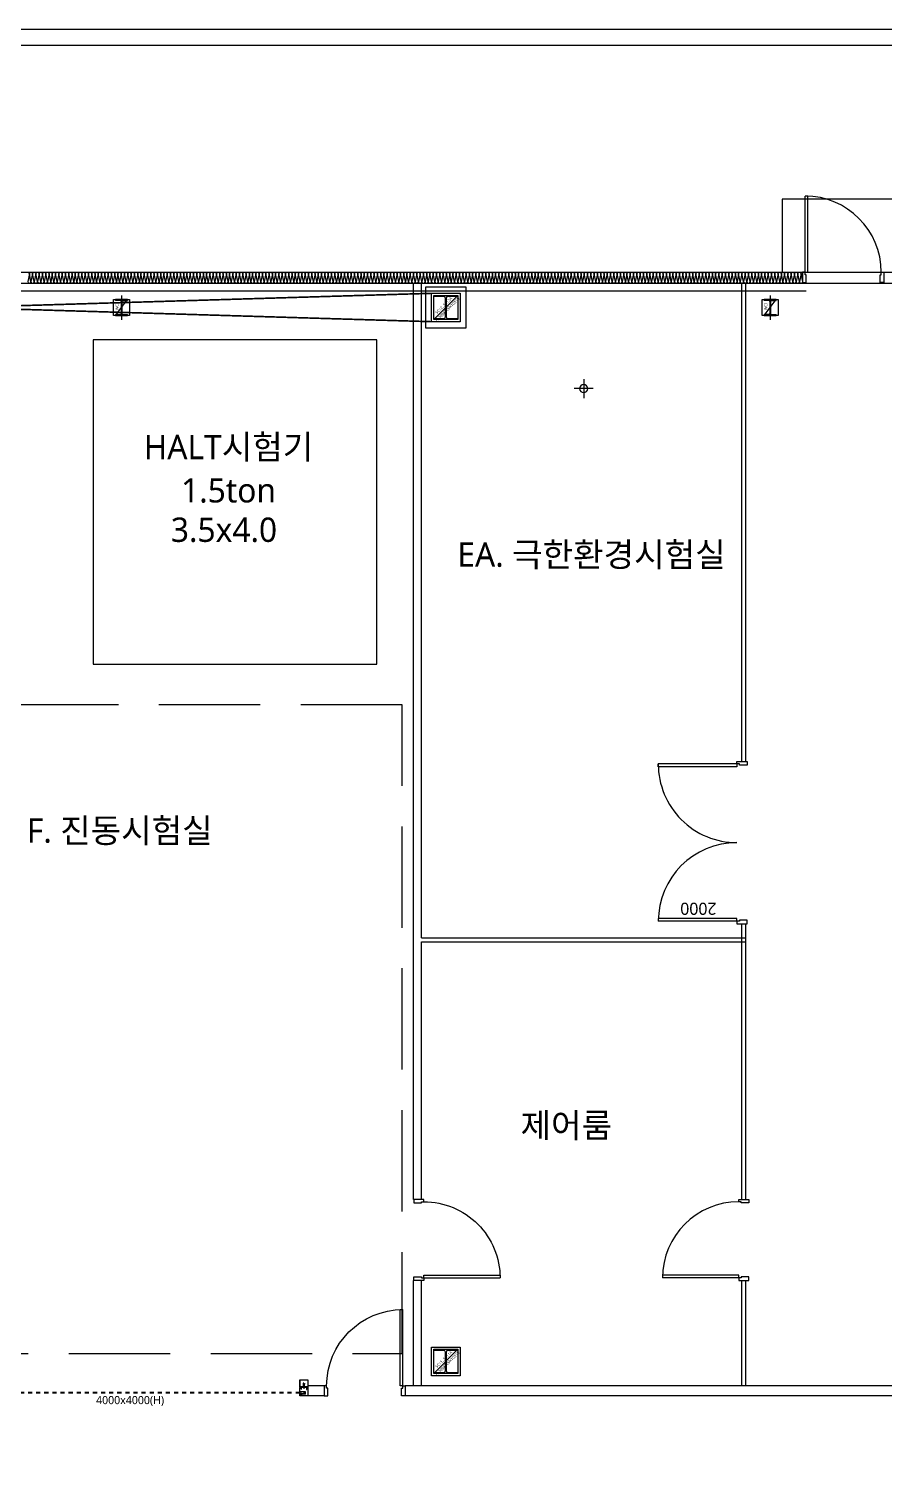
# Model space of a CAD drawing. Header units: millimetres. Extents: x 0 to 420500, y 0 to 297000.
# Drawn here: x 129630 to 140173, y 236268 to 254188 of the extents above; entities that cross this region are included whole.
import ezdxf
from ezdxf.enums import TextEntityAlignment as Align
from ezdxf.xclip import XClip

# ---------------------------------------------------------------- set-up
doc = ezdxf.new("R2010")
doc.units = ezdxf.units.MM
doc.header["$LTSCALE"] = 5000
doc.header["$XCLIPFRAME"] = 0
for name, pattern in [('DASH', [0.35, 0.25, -0.1]), ('HID', [0.2, 0.1, -0.1]), ('PHANTOM2', [1.25, 0.625, -0.125, 0.125, -0.125, 0.125, -0.125])]:
    doc.linetypes.add(name, pattern=pattern)
doc.layers.add('arch', color=8, linetype='Continuous')
doc.layers.add('TRAY', color=3, linetype='Continuous')
doc.layers.add('TXT-1', color=137, linetype='Continuous', plot=False)
doc.styles.add('ARIAL', font='malgun.ttf')
doc.styles.add('스타일1', font='malgun.ttf')

# ---------------------------------------------------------------- blocks, each defined once
blk = doc.blocks.new('*U53')
at = {"color": 0}
for points in [[(-11493, 0, -0.414214), (-11508, 15), (-11493, 85, 1), (-11523, 85), (-11508, 15, -0.414214), (-11523, 0, 0.414214)], [(-11463, 0, -0.414214), (-11478, 15), (-11463, 85, 1), (-11493, 85), (-11478, 15, -0.414214), (-11493, 0, 0.414214)], [(-11433, 0, -0.414214), (-11448, 15), (-11433, 85, 1), (-11463, 85), (-11448, 15, -0.414214), (-11463, 0, 0.414214)], [(-11403, 0, -0.414214), (-11418, 15), (-11403, 85, 1), (-11433, 85), (-11418, 15, -0.414214), (-11433, 0, 0.414214)], [(-11373, 0, -0.414214), (-11388, 15), (-11373, 85, 1), (-11403, 85), (-11388, 15, -0.414214), (-11403, 0, 0.414214)], [(-11343, 0, -0.414214), (-11358, 15), (-11343, 85, 1), (-11373, 85), (-11358, 15, -0.414214), (-11373, 0, 0.414214)], [(-11313, 0, -0.414214), (-11328, 15), (-11313, 85, 1), (-11343, 85), (-11328, 15, -0.414214), (-11343, 0, 0.414214)], [(-11283, 0, -0.414214), (-11298, 15), (-11283, 85, 1), (-11313, 85), (-11298, 15, -0.414214), (-11313, 0, 0.414214)], [(-11253, 0, -0.414214), (-11268, 15), (-11253, 85, 1), (-11283, 85), (-11268, 15, -0.414214), (-11283, 0, 0.414214)], [(-11223, 0, -0.414214), (-11238, 15), (-11223, 85, 1), (-11253, 85), (-11238, 15, -0.414214), (-11253, 0, 0.414214)], [(-11193, 0, -0.414214), (-11208, 15), (-11193, 85, 1), (-11223, 85), (-11208, 15, -0.414214), (-11223, 0, 0.414214)], [(-11163, 0, -0.414214), (-11178, 15), (-11163, 85, 1), (-11193, 85), (-11178, 15, -0.414214), (-11193, 0, 0.414214)], [(-11133, 0, -0.414214), (-11148, 15), (-11133, 85, 1), (-11163, 85), (-11148, 15, -0.414214), (-11163, 0, 0.414214)], [(-11103, 0, -0.414214), (-11118, 15), (-11103, 85, 1), (-11133, 85), (-11118, 15, -0.414214), (-11133, 0, 0.414214)], [(-11073, 0, -0.414214), (-11088, 15), (-11073, 85, 1), (-11103, 85), (-11088, 15, -0.414214), (-11103, 0, 0.414214)], [(-11043, 0, -0.414214), (-11058, 15), (-11043, 85, 1), (-11073, 85), (-11058, 15, -0.414214), (-11073, 0, 0.414214)], [(-11013, 0, -0.414214), (-11028, 15), (-11013, 85, 1), (-11043, 85), (-11028, 15, -0.414214), (-11043, 0, 0.414214)], [(-10983, 0, -0.414214), (-10998, 15), (-10983, 85, 1), (-11013, 85), (-10998, 15, -0.414214), (-11013, 0, 0.414214)], [(-10953, 0, -0.414214), (-10968, 15), (-10953, 85, 1), (-10983, 85), (-10968, 15, -0.414214), (-10983, 0, 0.414214)], [(-10923, 0, -0.414214), (-10938, 15), (-10923, 85, 1), (-10953, 85), (-10938, 15, -0.414214), (-10953, 0, 0.414214)], [(-10893, 0, -0.414214), (-10908, 15), (-10893, 85, 1), (-10923, 85), (-10908, 15, -0.414214), (-10923, 0, 0.414214)], [(-10863, 0, -0.414214), (-10878, 15), (-10863, 85, 1), (-10893, 85), (-10878, 15, -0.414214), (-10893, 0, 0.414214)], [(-10833, 0, -0.414214), (-10848, 15), (-10833, 85, 1), (-10863, 85), (-10848, 15, -0.414214), (-10863, 0, 0.414214)], [(-10803, 0, -0.414214), (-10818, 15), (-10803, 85, 1), (-10833, 85), (-10818, 15, -0.414214), (-10833, 0, 0.414214)], [(-10773, 0, -0.414214), (-10788, 15), (-10773, 85, 1), (-10803, 85), (-10788, 15, -0.414214), (-10803, 0, 0.414214)], [(-10743, 0, -0.414214), (-10758, 15), (-10743, 85, 1), (-10773, 85), (-10758, 15, -0.414214), (-10773, 0, 0.414214)], [(-10713, 0, -0.414214), (-10728, 15), (-10713, 85, 1), (-10743, 85), (-10728, 15, -0.414214), (-10743, 0, 0.414214)], [(-10683, 0, -0.414214), (-10698, 15), (-10683, 85, 1), (-10713, 85), (-10698, 15, -0.414214), (-10713, 0, 0.414214)], [(-10653, 0, -0.414214), (-10668, 15), (-10653, 85, 1), (-10683, 85), (-10668, 15, -0.414214), (-10683, 0, 0.414214)], [(-10623, 0, -0.414214), (-10638, 15), (-10623, 85, 1), (-10653, 85), (-10638, 15, -0.414214), (-10653, 0, 0.414214)], [(-10593, 0, -0.414214), (-10608, 15), (-10593, 85, 1), (-10623, 85), (-10608, 15, -0.414214), (-10623, 0, 0.414214)], [(-10563, 0, -0.414214), (-10578, 15), (-10563, 85, 1), (-10593, 85), (-10578, 15, -0.414214), (-10593, 0, 0.414214)], [(-10533, 0, -0.414214), (-10548, 15), (-10533, 85, 1), (-10563, 85), (-10548, 15, -0.414214), (-10563, 0, 0.414214)], [(-10503, 0, -0.414214), (-10518, 15), (-10503, 85, 1), (-10533, 85), (-10518, 15, -0.414214), (-10533, 0, 0.414214)], [(-10473, 0, -0.414214), (-10488, 15), (-10473, 85, 1), (-10503, 85), (-10488, 15, -0.414214), (-10503, 0, 0.414214)], [(-10443, 0, -0.414214), (-10458, 15), (-10443, 85, 1), (-10473, 85), (-10458, 15, -0.414214), (-10473, 0, 0.414214)], [(-10413, 0, -0.414214), (-10428, 15), (-10413, 85, 1), (-10443, 85), (-10428, 15, -0.414214), (-10443, 0, 0.414214)], [(-10383, 0, -0.414214), (-10398, 15), (-10383, 85, 1), (-10413, 85), (-10398, 15, -0.414214), (-10413, 0, 0.414214)], [(-10353, 0, -0.414214), (-10368, 15), (-10353, 85, 1), (-10383, 85), (-10368, 15, -0.414214), (-10383, 0, 0.414214)], [(-10323, 0, -0.414214), (-10338, 15), (-10323, 85, 1), (-10353, 85), (-10338, 15, -0.414214), (-10353, 0, 0.414214)], [(-10293, 0, -0.414214), (-10308, 15), (-10293, 85, 1), (-10323, 85), (-10308, 15, -0.414214), (-10323, 0, 0.414214)], [(-10263, 0, -0.414214), (-10278, 15), (-10263, 85, 1), (-10293, 85), (-10278, 15, -0.414214), (-10293, 0, 0.414214)], [(-10233, 0, -0.414214), (-10248, 15), (-10233, 85, 1), (-10263, 85), (-10248, 15, -0.414214), (-10263, 0, 0.414214)], [(-10203, 0, -0.414214), (-10218, 15), (-10203, 85, 1), (-10233, 85), (-10218, 15, -0.414214), (-10233, 0, 0.414214)], [(-10173, 0, -0.414214), (-10188, 15), (-10173, 85, 1), (-10203, 85), (-10188, 15, -0.414214), (-10203, 0, 0.414214)], [(-10143, 0, -0.414214), (-10158, 15), (-10143, 85, 1), (-10173, 85), (-10158, 15, -0.414214), (-10173, 0, 0.414214)], [(-10113, 0, -0.414214), (-10128, 15), (-10113, 85, 1), (-10143, 85), (-10128, 15, -0.414214), (-10143, 0, 0.414214)], [(-10083, 0, -0.414214), (-10098, 15), (-10083, 85, 1), (-10113, 85), (-10098, 15, -0.414214), (-10113, 0, 0.414214)], [(-10053, 0, -0.414214), (-10068, 15), (-10053, 85, 1), (-10083, 85), (-10068, 15, -0.414214), (-10083, 0, 0.414214)], [(-10023, 0, -0.414214), (-10038, 15), (-10023, 85, 1), (-10053, 85), (-10038, 15, -0.414214), (-10053, 0, 0.414214)], [(-9993, 0, -0.414214), (-10008, 15), (-9993, 85, 1), (-10023, 85), (-10008, 15, -0.414214), (-10023, 0, 0.414214)], [(-9963, 0, -0.414214), (-9978, 15), (-9963, 85, 1), (-9993, 85), (-9978, 15, -0.414214), (-9993, 0, 0.414214)], [(-9933, 0, -0.414214), (-9948, 15), (-9933, 85, 1), (-9963, 85), (-9948, 15, -0.414214), (-9963, 0, 0.414214)], [(-9903, 0, -0.414214), (-9918, 15), (-9903, 85, 1), (-9933, 85), (-9918, 15, -0.414214), (-9933, 0, 0.414214)], [(-9873, 0, -0.414214), (-9888, 15), (-9873, 85, 1), (-9903, 85), (-9888, 15, -0.414214), (-9903, 0, 0.414214)], [(-9843, 0, -0.414214), (-9858, 15), (-9843, 85, 1), (-9873, 85), (-9858, 15, -0.414214), (-9873, 0, 0.414214)], [(-9813, 0, -0.414214), (-9828, 15), (-9813, 85, 1), (-9843, 85), (-9828, 15, -0.414214), (-9843, 0, 0.414214)], [(-9783, 0, -0.414214), (-9798, 15), (-9783, 85, 1), (-9813, 85), (-9798, 15, -0.414214), (-9813, 0, 0.414214)], [(-9753, 0, -0.414214), (-9768, 15), (-9753, 85, 1), (-9783, 85), (-9768, 15, -0.414214), (-9783, 0, 0.414214)], [(-9723, 0, -0.414214), (-9738, 15), (-9723, 85, 1), (-9753, 85), (-9738, 15, -0.414214), (-9753, 0, 0.414214)], [(-9693, 0, -0.414214), (-9708, 15), (-9693, 85, 1), (-9723, 85), (-9708, 15, -0.414214), (-9723, 0, 0.414214)], [(-9663, 0, -0.414214), (-9678, 15), (-9663, 85, 1), (-9693, 85), (-9678, 15, -0.414214), (-9693, 0, 0.414214)], [(-9633, 0, -0.414214), (-9648, 15), (-9633, 85, 1), (-9663, 85), (-9648, 15, -0.414214), (-9663, 0, 0.414214)], [(-9603, 0, -0.414214), (-9618, 15), (-9603, 85, 1), (-9633, 85), (-9618, 15, -0.414214), (-9633, 0, 0.414214)], [(-9573, 0, -0.414214), (-9588, 15), (-9573, 85, 1), (-9603, 85), (-9588, 15, -0.414214), (-9603, 0, 0.414214)], [(-9543, 0, -0.414214), (-9558, 15), (-9543, 85, 1), (-9573, 85), (-9558, 15, -0.414214), (-9573, 0, 0.414214)], [(-9513, 0, -0.414214), (-9528, 15), (-9513, 85, 1), (-9543, 85), (-9528, 15, -0.414214), (-9543, 0, 0.414214)], [(-9483, 0, -0.414214), (-9498, 15), (-9483, 85, 1), (-9513, 85), (-9498, 15, -0.414214), (-9513, 0, 0.414214)], [(-9453, 0, -0.414214), (-9468, 15), (-9453, 85, 1), (-9483, 85), (-9468, 15, -0.414214), (-9483, 0, 0.414214)], [(-9423, 0, -0.414214), (-9438, 15), (-9423, 85, 1), (-9453, 85), (-9438, 15, -0.414214), (-9453, 0, 0.414214)], [(-9393, 0, -0.414214), (-9408, 15), (-9393, 85, 1), (-9423, 85), (-9408, 15, -0.414214), (-9423, 0, 0.414214)], [(-9363, 0, -0.414214), (-9378, 15), (-9363, 85, 1), (-9393, 85), (-9378, 15, -0.414214), (-9393, 0, 0.414214)], [(-9333, 0, -0.414214), (-9348, 15), (-9333, 85, 1), (-9363, 85), (-9348, 15, -0.414214), (-9363, 0, 0.414214)], [(-9303, 0, -0.414214), (-9318, 15), (-9303, 85, 1), (-9333, 85), (-9318, 15, -0.414214), (-9333, 0, 0.414214)], [(-9273, 0, -0.414214), (-9288, 15), (-9273, 85, 1), (-9303, 85), (-9288, 15, -0.414214), (-9303, 0, 0.414214)], [(-9243, 0, -0.414214), (-9258, 15), (-9243, 85, 1), (-9273, 85), (-9258, 15, -0.414214), (-9273, 0, 0.414214)], [(-9213, 0, -0.414214), (-9228, 15), (-9213, 85, 1), (-9243, 85), (-9228, 15, -0.414214), (-9243, 0, 0.414214)], [(-9183, 0, -0.414214), (-9198, 15), (-9183, 85, 1), (-9213, 85), (-9198, 15, -0.414214), (-9213, 0, 0.414214)], [(-9153, 0, -0.414214), (-9168, 15), (-9153, 85, 1), (-9183, 85), (-9168, 15, -0.414214), (-9183, 0, 0.414214)], [(-9123, 0, -0.414214), (-9138, 15), (-9123, 85, 1), (-9153, 85), (-9138, 15, -0.414214), (-9153, 0, 0.414214)], [(-9093, 0, -0.414214), (-9108, 15), (-9093, 85, 1), (-9123, 85), (-9108, 15, -0.414214), (-9123, 0, 0.414214)], [(-9063, 0, -0.414214), (-9078, 15), (-9063, 85, 1), (-9093, 85), (-9078, 15, -0.414214), (-9093, 0, 0.414214)], [(-9033, 0, -0.414214), (-9048, 15), (-9033, 85, 1), (-9063, 85), (-9048, 15, -0.414214), (-9063, 0, 0.414214)], [(-9003, 0, -0.414214), (-9018, 15), (-9003, 85, 1), (-9033, 85), (-9018, 15, -0.414214), (-9033, 0, 0.414214)], [(-8973, 0, -0.414214), (-8988, 15), (-8973, 85, 1), (-9003, 85), (-8988, 15, -0.414214), (-9003, 0, 0.414214)], [(-8943, 0, -0.414214), (-8958, 15), (-8943, 85, 1), (-8973, 85), (-8958, 15, -0.414214), (-8973, 0, 0.414214)], [(-8913, 0, -0.414214), (-8928, 15), (-8913, 85, 1), (-8943, 85), (-8928, 15, -0.414214), (-8943, 0, 0.414214)], [(-8883, 0, -0.414214), (-8898, 15), (-8883, 85, 1), (-8913, 85), (-8898, 15, -0.414214), (-8913, 0, 0.414214)], [(-8853, 0, -0.414214), (-8868, 15), (-8853, 85, 1), (-8883, 85), (-8868, 15, -0.414214), (-8883, 0, 0.414214)], [(-8823, 0, -0.414214), (-8838, 15), (-8823, 85, 1), (-8853, 85), (-8838, 15, -0.414214), (-8853, 0, 0.414214)], [(-8793, 0, -0.414214), (-8808, 15), (-8793, 85, 1), (-8823, 85), (-8808, 15, -0.414214), (-8823, 0, 0.414214)], [(-8763, 0, -0.414214), (-8778, 15), (-8763, 85, 1), (-8793, 85), (-8778, 15, -0.414214), (-8793, 0, 0.414214)], [(-8733, 0, -0.414214), (-8748, 15), (-8733, 85, 1), (-8763, 85), (-8748, 15, -0.414214), (-8763, 0, 0.414214)], [(-8703, 0, -0.414214), (-8718, 15), (-8703, 85, 1), (-8733, 85), (-8718, 15, -0.414214), (-8733, 0, 0.414214)], [(-8673, 0, -0.414214), (-8688, 15), (-8673, 85, 1), (-8703, 85), (-8688, 15, -0.414214), (-8703, 0, 0.414214)], [(-8643, 0, -0.414214), (-8658, 15), (-8643, 85, 1), (-8673, 85), (-8658, 15, -0.414214), (-8673, 0, 0.414214)], [(-8613, 0, -0.414214), (-8628, 15), (-8613, 85, 1), (-8643, 85), (-8628, 15, -0.414214), (-8643, 0, 0.414214)], [(-8583, 0, -0.414214), (-8598, 15), (-8583, 85, 1), (-8613, 85), (-8598, 15, -0.414214), (-8613, 0, 0.414214)], [(-8553, 0, -0.414214), (-8568, 15), (-8553, 85, 1), (-8583, 85), (-8568, 15, -0.414214), (-8583, 0, 0.414214)], [(-8523, 0, -0.414214), (-8538, 15), (-8523, 85, 1), (-8553, 85), (-8538, 15, -0.414214), (-8553, 0, 0.414214)], [(-8493, 0, -0.414214), (-8508, 15), (-8493, 85, 1), (-8523, 85), (-8508, 15, -0.414214), (-8523, 0, 0.414214)], [(-8463, 0, -0.414214), (-8478, 15), (-8463, 85, 1), (-8493, 85), (-8478, 15, -0.414214), (-8493, 0, 0.414214)], [(-8433, 0, -0.414214), (-8448, 15), (-8433, 85, 1), (-8463, 85), (-8448, 15, -0.414214), (-8463, 0, 0.414214)], [(-8403, 0, -0.414214), (-8418, 15), (-8403, 85, 1), (-8433, 85), (-8418, 15, -0.414214), (-8433, 0, 0.414214)], [(-8373, 0, -0.414214), (-8388, 15), (-8373, 85, 1), (-8403, 85), (-8388, 15, -0.414214), (-8403, 0, 0.414214)], [(-8343, 0, -0.414214), (-8358, 15), (-8343, 85, 1), (-8373, 85), (-8358, 15, -0.414214), (-8373, 0, 0.414214)], [(-8313, 0, -0.414214), (-8328, 15), (-8313, 85, 1), (-8343, 85), (-8328, 15, -0.414214), (-8343, 0, 0.414214)], [(-8283, 0, -0.414214), (-8298, 15), (-8283, 85, 1), (-8313, 85), (-8298, 15, -0.414214), (-8313, 0, 0.414214)], [(-8253, 0, -0.414214), (-8268, 15), (-8253, 85, 1), (-8283, 85), (-8268, 15, -0.414214), (-8283, 0, 0.414214)], [(-8223, 0, -0.414214), (-8238, 15), (-8223, 85, 1), (-8253, 85), (-8238, 15, -0.414214), (-8253, 0, 0.414214)], [(-8193, 0, -0.414214), (-8208, 15), (-8193, 85, 1), (-8223, 85), (-8208, 15, -0.414214), (-8223, 0, 0.414214)], [(-8163, 0, -0.414214), (-8178, 15), (-8163, 85, 1), (-8193, 85), (-8178, 15, -0.414214), (-8193, 0, 0.414214)], [(-8133, 0, -0.414214), (-8148, 15), (-8133, 85, 1), (-8163, 85), (-8148, 15, -0.414214), (-8163, 0, 0.414214)], [(-8103, 0, -0.414214), (-8118, 15), (-8103, 85, 1), (-8133, 85), (-8118, 15, -0.414214), (-8133, 0, 0.414214)], [(-8073, 0, -0.414214), (-8088, 15), (-8073, 85, 1), (-8103, 85), (-8088, 15, -0.414214), (-8103, 0, 0.414214)], [(-8043, 0, -0.414214), (-8058, 15), (-8043, 85, 1), (-8073, 85), (-8058, 15, -0.414214), (-8073, 0, 0.414214)], [(-8013, 0, -0.414214), (-8028, 15), (-8013, 85, 1), (-8043, 85), (-8028, 15, -0.414214), (-8043, 0, 0.414214)], [(-7983, 0, -0.414214), (-7998, 15), (-7983, 85, 1), (-8013, 85), (-7998, 15, -0.414214), (-8013, 0, 0.414214)], [(-7953, 0, -0.414214), (-7968, 15), (-7953, 85, 1), (-7983, 85), (-7968, 15, -0.414214), (-7983, 0, 0.414214)], [(-7923, 0, -0.414214), (-7938, 15), (-7923, 85, 1), (-7953, 85), (-7938, 15, -0.414214), (-7953, 0, 0.414214)], [(-7893, 0, -0.414214), (-7908, 15), (-7893, 85, 1), (-7923, 85), (-7908, 15, -0.414214), (-7923, 0, 0.414214)], [(-7863, 0, -0.414214), (-7878, 15), (-7863, 85, 1), (-7893, 85), (-7878, 15, -0.414214), (-7893, 0, 0.414214)], [(-7833, 0, -0.414214), (-7848, 15), (-7833, 85, 1), (-7863, 85), (-7848, 15, -0.414214), (-7863, 0, 0.414214)], [(-7803, 0, -0.414214), (-7818, 15), (-7803, 85, 1), (-7833, 85), (-7818, 15, -0.414214), (-7833, 0, 0.414214)], [(-7773, 0, -0.414214), (-7788, 15), (-7773, 85, 1), (-7803, 85), (-7788, 15, -0.414214), (-7803, 0, 0.414214)], [(-7743, 0, -0.414214), (-7758, 15), (-7743, 85, 1), (-7773, 85), (-7758, 15, -0.414214), (-7773, 0, 0.414214)], [(-7713, 0, -0.414214), (-7728, 15), (-7713, 85, 1), (-7743, 85), (-7728, 15, -0.414214), (-7743, 0, 0.414214)], [(-7683, 0, -0.414214), (-7698, 15), (-7683, 85, 1), (-7713, 85), (-7698, 15, -0.414214), (-7713, 0, 0.414214)], [(-7653, 0, -0.414214), (-7668, 15), (-7653, 85, 1), (-7683, 85), (-7668, 15, -0.414214), (-7683, 0, 0.414214)], [(-7623, 0, -0.414214), (-7638, 15), (-7623, 85, 1), (-7653, 85), (-7638, 15, -0.414214), (-7653, 0, 0.414214)], [(-7593, 0, -0.414214), (-7608, 15), (-7593, 85, 1), (-7623, 85), (-7608, 15, -0.414214), (-7623, 0, 0.414214)], [(-7563, 0, -0.414214), (-7578, 15), (-7563, 85, 1), (-7593, 85), (-7578, 15, -0.414214), (-7593, 0, 0.414214)], [(-7533, 0, -0.414214), (-7548, 15), (-7533, 85, 1), (-7563, 85), (-7548, 15, -0.414214), (-7563, 0, 0.414214)], [(-7503, 0, -0.414214), (-7518, 15), (-7503, 85, 1), (-7533, 85), (-7518, 15, -0.414214), (-7533, 0, 0.414214)], [(-7473, 0, -0.414214), (-7488, 15), (-7473, 85, 1), (-7503, 85), (-7488, 15, -0.414214), (-7503, 0, 0.414214)], [(-7443, 0, -0.414214), (-7458, 15), (-7443, 85, 1), (-7473, 85), (-7458, 15, -0.414214), (-7473, 0, 0.414214)], [(-7413, 0, -0.414214), (-7428, 15), (-7413, 85, 1), (-7443, 85), (-7428, 15, -0.414214), (-7443, 0, 0.414214)], [(-7383, 0, -0.414214), (-7398, 15), (-7383, 85, 1), (-7413, 85), (-7398, 15, -0.414214), (-7413, 0, 0.414214)], [(-7353, 0, -0.414214), (-7368, 15), (-7353, 85, 1), (-7383, 85), (-7368, 15, -0.414214), (-7383, 0, 0.414214)], [(-7323, 0, -0.414214), (-7338, 15), (-7323, 85, 1), (-7353, 85), (-7338, 15, -0.414214), (-7353, 0, 0.414214)], [(-7293, 0, -0.414214), (-7308, 15), (-7293, 85, 1), (-7323, 85), (-7308, 15, -0.414214), (-7323, 0, 0.414214)], [(-7263, 0, -0.414214), (-7278, 15), (-7263, 85, 1), (-7293, 85), (-7278, 15, -0.414214), (-7293, 0, 0.414214)], [(-7233, 0, -0.414214), (-7248, 15), (-7233, 85, 1), (-7263, 85), (-7248, 15, -0.414214), (-7263, 0, 0.414214)], [(-7203, 0, -0.414214), (-7218, 15), (-7203, 85, 1), (-7233, 85), (-7218, 15, -0.414214), (-7233, 0, 0.414214)], [(-7173, 0, -0.414214), (-7188, 15), (-7173, 85, 1), (-7203, 85), (-7188, 15, -0.414214), (-7203, 0, 0.414214)], [(-7143, 0, -0.414214), (-7158, 15), (-7143, 85, 1), (-7173, 85), (-7158, 15, -0.414214), (-7173, 0, 0.414214)], [(-7113, 0, -0.414214), (-7128, 15), (-7113, 85, 1), (-7143, 85), (-7128, 15, -0.414214), (-7143, 0, 0.414214)], [(-7083, 0, -0.414214), (-7098, 15), (-7083, 85, 1), (-7113, 85), (-7098, 15, -0.414214), (-7113, 0, 0.414214)], [(-7053, 0, -0.414214), (-7068, 15), (-7053, 85, 1), (-7083, 85), (-7068, 15, -0.414214), (-7083, 0, 0.414214)], [(-7023, 0, -0.414214), (-7038, 15), (-7023, 85, 1), (-7053, 85), (-7038, 15, -0.414214), (-7053, 0, 0.414214)], [(-6993, 0, -0.414214), (-7008, 15), (-6993, 85, 1), (-7023, 85), (-7008, 15, -0.414214), (-7023, 0, 0.414214)], [(-6963, 0, -0.414214), (-6978, 15), (-6963, 85, 1), (-6993, 85), (-6978, 15, -0.414214), (-6993, 0, 0.414214)], [(-6933, 0, -0.414214), (-6948, 15), (-6933, 85, 1), (-6963, 85), (-6948, 15, -0.414214), (-6963, 0, 0.414214)], [(-6903, 0, -0.414214), (-6918, 15), (-6903, 85, 1), (-6933, 85), (-6918, 15, -0.414214), (-6933, 0, 0.414214)], [(-6873, 0, -0.414214), (-6888, 15), (-6873, 85, 1), (-6903, 85), (-6888, 15, -0.414214), (-6903, 0, 0.414214)], [(-6843, 0, -0.414214), (-6858, 15), (-6843, 85, 1), (-6873, 85), (-6858, 15, -0.414214), (-6873, 0, 0.414214)], [(-6813, 0, -0.414214), (-6828, 15), (-6813, 85, 1), (-6843, 85), (-6828, 15, -0.414214), (-6843, 0, 0.414214)], [(-6783, 0, -0.414214), (-6798, 15), (-6783, 85, 1), (-6813, 85), (-6798, 15, -0.414214), (-6813, 0, 0.414214)], [(-6753, 0, -0.414214), (-6768, 15), (-6753, 85, 1), (-6783, 85), (-6768, 15, -0.414214), (-6783, 0, 0.414214)], [(-6723, 0, -0.414214), (-6738, 15), (-6723, 85, 1), (-6753, 85), (-6738, 15, -0.414214), (-6753, 0, 0.414214)], [(-6693, 0, -0.414214), (-6708, 15), (-6693, 85, 1), (-6723, 85), (-6708, 15, -0.414214), (-6723, 0, 0.414214)], [(-6663, 0, -0.414214), (-6678, 15), (-6663, 85, 1), (-6693, 85), (-6678, 15, -0.414214), (-6693, 0, 0.414214)], [(-6633, 0, -0.414214), (-6648, 15), (-6633, 85, 1), (-6663, 85), (-6648, 15, -0.414214), (-6663, 0, 0.414214)], [(-6603, 0, -0.414214), (-6618, 15), (-6603, 85, 1), (-6633, 85), (-6618, 15, -0.414214), (-6633, 0, 0.414214)], [(-6573, 0, -0.414214), (-6588, 15), (-6573, 85, 1), (-6603, 85), (-6588, 15, -0.414214), (-6603, 0, 0.414214)], [(-6543, 0, -0.414214), (-6558, 15), (-6543, 85, 1), (-6573, 85), (-6558, 15, -0.414214), (-6573, 0, 0.414214)], [(-6513, 0, -0.414214), (-6528, 15), (-6513, 85, 1), (-6543, 85), (-6528, 15, -0.414214), (-6543, 0, 0.414214)], [(-6483, 0, -0.414214), (-6498, 15), (-6483, 85, 1), (-6513, 85), (-6498, 15, -0.414214), (-6513, 0, 0.414214)], [(-6453, 0, -0.414214), (-6468, 15), (-6453, 85, 1), (-6483, 85), (-6468, 15, -0.414214), (-6483, 0, 0.414214)], [(-6423, 0, -0.414214), (-6438, 15), (-6423, 85, 1), (-6453, 85), (-6438, 15, -0.414214), (-6453, 0, 0.414214)], [(-6393, 0, -0.414214), (-6408, 15), (-6393, 85, 1), (-6423, 85), (-6408, 15, -0.414214), (-6423, 0, 0.414214)], [(-6363, 0, -0.414214), (-6378, 15), (-6363, 85, 1), (-6393, 85), (-6378, 15, -0.414214), (-6393, 0, 0.414214)], [(-6333, 0, -0.414214), (-6348, 15), (-6333, 85, 1), (-6363, 85), (-6348, 15, -0.414214), (-6363, 0, 0.414214)], [(-6303, 0, -0.414214), (-6318, 15), (-6303, 85, 1), (-6333, 85), (-6318, 15, -0.414214), (-6333, 0, 0.414214)], [(-6273, 0, -0.414214), (-6288, 15), (-6273, 85, 1), (-6303, 85), (-6288, 15, -0.414214), (-6303, 0, 0.414214)], [(-6243, 0, -0.414214), (-6258, 15), (-6243, 85, 1), (-6273, 85), (-6258, 15, -0.414214), (-6273, 0, 0.414214)], [(-6213, 0, -0.414214), (-6228, 15), (-6213, 85, 1), (-6243, 85), (-6228, 15, -0.414214), (-6243, 0, 0.414214)], [(-6183, 0, -0.414214), (-6198, 15), (-6183, 85, 1), (-6213, 85), (-6198, 15, -0.414214), (-6213, 0, 0.414214)], [(-6153, 0, -0.414214), (-6168, 15), (-6153, 85, 1), (-6183, 85), (-6168, 15, -0.414214), (-6183, 0, 0.414214)], [(-6123, 0, -0.414214), (-6138, 15), (-6123, 85, 1), (-6153, 85), (-6138, 15, -0.414214), (-6153, 0, 0.414214)], [(-6093, 0, -0.414214), (-6108, 15), (-6093, 85, 1), (-6123, 85), (-6108, 15, -0.414214), (-6123, 0, 0.414214)], [(-6063, 0, -0.414214), (-6078, 15), (-6063, 85, 1), (-6093, 85), (-6078, 15, -0.414214), (-6093, 0, 0.414214)], [(-6033, 0, -0.414214), (-6048, 15), (-6033, 85, 1), (-6063, 85), (-6048, 15, -0.414214), (-6063, 0, 0.414214)], [(-6003, 0, -0.414214), (-6018, 15), (-6003, 85, 1), (-6033, 85), (-6018, 15, -0.414214), (-6033, 0, 0.414214)], [(-5973, 0, -0.414214), (-5988, 15), (-5973, 85, 1), (-6003, 85), (-5988, 15, -0.414214), (-6003, 0, 0.414214)], [(-5943, 0, -0.414214), (-5958, 15), (-5943, 85, 1), (-5973, 85), (-5958, 15, -0.414214), (-5973, 0, 0.414214)], [(-5913, 0, -0.414214), (-5928, 15), (-5913, 85, 1), (-5943, 85), (-5928, 15, -0.414214), (-5943, 0, 0.414214)], [(-5883, 0, -0.414214), (-5898, 15), (-5883, 85, 1), (-5913, 85), (-5898, 15, -0.414214), (-5913, 0, 0.414214)], [(-5853, 0, -0.414214), (-5868, 15), (-5853, 85, 1), (-5883, 85), (-5868, 15, -0.414214), (-5883, 0, 0.414214)], [(-5823, 0, -0.414214), (-5838, 15), (-5823, 85, 1), (-5853, 85), (-5838, 15, -0.414214), (-5853, 0, 0.414214)], [(-5793, 0, -0.414214), (-5808, 15), (-5793, 85, 1), (-5823, 85), (-5808, 15, -0.414214), (-5823, 0, 0.414214)], [(-5763, 0, -0.414214), (-5778, 15), (-5763, 85, 1), (-5793, 85), (-5778, 15, -0.414214), (-5793, 0, 0.414214)], [(-5733, 0, -0.414214), (-5748, 15), (-5733, 85, 1), (-5763, 85), (-5748, 15, -0.414214), (-5763, 0, 0.414214)], [(-5703, 0, -0.414214), (-5718, 15), (-5703, 85, 1), (-5733, 85), (-5718, 15, -0.414214), (-5733, 0, 0.414214)], [(-5673, 0, -0.414214), (-5688, 15), (-5673, 85, 1), (-5703, 85), (-5688, 15, -0.414214), (-5703, 0, 0.414214)], [(-5643, 0, -0.414214), (-5658, 15), (-5643, 85, 1), (-5673, 85), (-5658, 15, -0.414214), (-5673, 0, 0.414214)], [(-5613, 0, -0.414214), (-5628, 15), (-5613, 85, 1), (-5643, 85), (-5628, 15, -0.414214), (-5643, 0, 0.414214)], [(-5583, 0, -0.414214), (-5598, 15), (-5583, 85, 1), (-5613, 85), (-5598, 15, -0.414214), (-5613, 0, 0.414214)], [(-5553, 0, -0.414214), (-5568, 15), (-5553, 85, 1), (-5583, 85), (-5568, 15, -0.414214), (-5583, 0, 0.414214)], [(-5523, 0, -0.414214), (-5538, 15), (-5523, 85, 1), (-5553, 85), (-5538, 15, -0.414214), (-5553, 0, 0.414214)], [(-5493, 0, -0.414214), (-5508, 15), (-5493, 85, 1), (-5523, 85), (-5508, 15, -0.414214), (-5523, 0, 0.414214)], [(-5463, 0, -0.414214), (-5478, 15), (-5463, 85, 1), (-5493, 85), (-5478, 15, -0.414214), (-5493, 0, 0.414214)], [(-5433, 0, -0.414214), (-5448, 15), (-5433, 85, 1), (-5463, 85), (-5448, 15, -0.414214), (-5463, 0, 0.414214)], [(-5403, 0, -0.414214), (-5418, 15), (-5403, 85, 1), (-5433, 85), (-5418, 15, -0.414214), (-5433, 0, 0.414214)], [(-5373, 0, -0.414214), (-5388, 15), (-5373, 85, 1), (-5403, 85), (-5388, 15, -0.414214), (-5403, 0, 0.414214)], [(-5343, 0, -0.414214), (-5358, 15), (-5343, 85, 1), (-5373, 85), (-5358, 15, -0.414214), (-5373, 0, 0.414214)], [(-5313, 0, -0.414214), (-5328, 15), (-5313, 85, 1), (-5343, 85), (-5328, 15, -0.414214), (-5343, 0, 0.414214)], [(-5283, 0, -0.414214), (-5298, 15), (-5283, 85, 1), (-5313, 85), (-5298, 15, -0.414214), (-5313, 0, 0.414214)], [(-5253, 0, -0.414214), (-5268, 15), (-5253, 85, 1), (-5283, 85), (-5268, 15, -0.414214), (-5283, 0, 0.414214)], [(-5223, 0, -0.414214), (-5238, 15), (-5223, 85, 1), (-5253, 85), (-5238, 15, -0.414214), (-5253, 0, 0.414214)], [(-5193, 0, -0.414214), (-5208, 15), (-5193, 85, 1), (-5223, 85), (-5208, 15, -0.414214), (-5223, 0, 0.414214)], [(-5163, 0, -0.414214), (-5178, 15), (-5163, 85, 1), (-5193, 85), (-5178, 15, -0.414214), (-5193, 0, 0.414214)], [(-5133, 0, -0.414214), (-5148, 15), (-5133, 85, 1), (-5163, 85), (-5148, 15, -0.414214), (-5163, 0, 0.414214)], [(-5103, 0, -0.414214), (-5118, 15), (-5103, 85, 1), (-5133, 85), (-5118, 15, -0.414214), (-5133, 0, 0.414214)], [(-5073, 0, -0.414214), (-5088, 15), (-5073, 85, 1), (-5103, 85), (-5088, 15, -0.414214), (-5103, 0, 0.414214)], [(-5043, 0, -0.414214), (-5058, 15), (-5043, 85, 1), (-5073, 85), (-5058, 15, -0.414214), (-5073, 0, 0.414214)], [(-5013, 0, -0.414214), (-5028, 15), (-5013, 85, 1), (-5043, 85), (-5028, 15, -0.414214), (-5043, 0, 0.414214)], [(-4983, 0, -0.414214), (-4998, 15), (-4983, 85, 1), (-5013, 85), (-4998, 15, -0.414214), (-5013, 0, 0.414214)], [(-4953, 0, -0.414214), (-4968, 15), (-4953, 85, 1), (-4983, 85), (-4968, 15, -0.414214), (-4983, 0, 0.414214)], [(-4923, 0, -0.414214), (-4938, 15), (-4923, 85, 1), (-4953, 85), (-4938, 15, -0.414214), (-4953, 0, 0.414214)], [(-4893, 0, -0.414214), (-4908, 15), (-4893, 85, 1), (-4923, 85), (-4908, 15, -0.414214), (-4923, 0, 0.414214)], [(-4863, 0, -0.414214), (-4878, 15), (-4863, 85, 1), (-4893, 85), (-4878, 15, -0.414214), (-4893, 0, 0.414214)], [(-4833, 0, -0.414214), (-4848, 15), (-4833, 85, 1), (-4863, 85), (-4848, 15, -0.414214), (-4863, 0, 0.414214)], [(-4803, 0, -0.414214), (-4818, 15), (-4803, 85, 1), (-4833, 85), (-4818, 15, -0.414214), (-4833, 0, 0.414214)], [(-4773, 0, -0.414214), (-4788, 15), (-4773, 85, 1), (-4803, 85), (-4788, 15, -0.414214), (-4803, 0, 0.414214)], [(-4743, 0, -0.414214), (-4758, 15), (-4743, 85, 1), (-4773, 85), (-4758, 15, -0.414214), (-4773, 0, 0.414214)], [(-4713, 0, -0.414214), (-4728, 15), (-4713, 85, 1), (-4743, 85), (-4728, 15, -0.414214), (-4743, 0, 0.414214)], [(-4683, 0, -0.414214), (-4698, 15), (-4683, 85, 1), (-4713, 85), (-4698, 15, -0.414214), (-4713, 0, 0.414214)], [(-4653, 0, -0.414214), (-4668, 15), (-4653, 85, 1), (-4683, 85), (-4668, 15, -0.414214), (-4683, 0, 0.414214)], [(-4623, 0, -0.414214), (-4638, 15), (-4623, 85, 1), (-4653, 85), (-4638, 15, -0.414214), (-4653, 0, 0.414214)], [(-4593, 0, -0.414214), (-4608, 15), (-4593, 85, 1), (-4623, 85), (-4608, 15, -0.414214), (-4623, 0, 0.414214)], [(-4563, 0, -0.414214), (-4578, 15), (-4563, 85, 1), (-4593, 85), (-4578, 15, -0.414214), (-4593, 0, 0.414214)], [(-4533, 0, -0.414214), (-4548, 15), (-4533, 85, 1), (-4563, 85), (-4548, 15, -0.414214), (-4563, 0, 0.414214)], [(-4503, 0, -0.414214), (-4518, 15), (-4503, 85, 1), (-4533, 85), (-4518, 15, -0.414214), (-4533, 0, 0.414214)], [(-4473, 0, -0.414214), (-4488, 15), (-4473, 85, 1), (-4503, 85), (-4488, 15, -0.414214), (-4503, 0, 0.414214)], [(-4443, 0, -0.414214), (-4458, 15), (-4443, 85, 1), (-4473, 85), (-4458, 15, -0.414214), (-4473, 0, 0.414214)]]:
    blk.add_lwpolyline(points, format="xyb", dxfattribs=at)
blk = doc.blocks.new('D-1000')
at = {"color": 0}
blk.add_line((30, 125), (30, 1065), dxfattribs=at)
for points in [[(30, 125), (65, 125), (65, 1065), (30, 1065)], [(0, 0), (45, 0), (45, 0), (45, 0), (45, 95), (30, 95), (30, 125), (0, 125), (0, 0)], [(1000, 0), (955, 0), (955, 0), (955, 0), (955, 95), (970, 95), (970, 125), (1000, 125), (1000, 0)]]:
    blk.add_lwpolyline(points, dxfattribs=at)
blk.add_arc((30, 125), 940, 0, 90, dxfattribs=at)
blk = doc.blocks.new('D-2000')
at = {"color": 0}
for p, q in [((30, 210), (30, 1180)), ((1970, 210), (1970, 1180))]:
    blk.add_line(p, q, dxfattribs=at)
for points in [[(30, 210), (65, 210), (65, 1180), (30, 1180)], [(1970, 210), (1935, 210), (1935, 1180), (1970, 1180)], [(0, 85), (45, 85), (45, 85), (45, 85), (45, 180), (30, 180), (30, 210), (0, 210), (0, 85)], [(2000, 85), (1955, 85), (1955, 85), (1955, 85), (1955, 180), (1970, 180), (1970, 210), (2000, 210), (2000, 85)]]:
    blk.add_lwpolyline(points, dxfattribs=at)
for centre, start, end in [((30, 210), 0, 90), ((1970, 210), 90, 180)]:
    blk.add_arc(centre, 970, start, end, dxfattribs=at)
at = {"color": 0, "style": '스타일1'}
blk.add_text('2000', height=150, rotation=90, dxfattribs=at).set_placement((259, 462))
blk = doc.blocks.new('shutte-4x4')
h = blk.add_hatch()
h.set_pattern_fill('ANSI37', color=0, scale=1.25, angle=360, style=0)
h.set_pattern_definition([(135, (628927.8064, 2052648.192), (-2.806330038, -2.806330038), []), (225, (628927.8064, 2052648.192), (2.806330038, -2.806330038), [])])
h.paths.add_polyline_path([(-5027, 13, 0.484621), (-5027, 12, -0.246615), (-5022, 6), (-5022, 6), (-5022, -6), (-5016, -6), (-5016, 4, -0.042788), (-5016, 4, 0.351979)])
h.paths.add_polyline_path([(-5016, -6), (-5022, -6), (-5022, -9), (-5016, -9)])
h.paths.add_polyline_path([(-5016, -9), (-5022, -9), (-5022, -13), (-5016, -13)])
h.paths.add_polyline_path([(-5016, -13), (-5022, -13), (-5022, -23), (-5014, -23), (-5014, -17), (-5016, -17)])
h = blk.add_hatch()
h.set_pattern_fill('ANSI37', color=0, scale=1.25, angle=360, style=0)
h.set_pattern_definition([(225, (628927.8064, 2061425.844), (-2.806330038, 2.806330038), []), (135, (628927.8064, 2061425.844), (2.806330038, 2.806330038), [])])
h.paths.add_polyline_path([(-996, 13, -0.484621), (-995, 12, 0.246615), (-1000, 6), (-1000, 6), (-1000, -6), (-1006, -6), (-1006, 4, 0.042788), (-1006, 4, -0.351979)])
h.paths.add_polyline_path([(-1006, -6), (-1000, -6), (-1000, -9), (-1006, -9)])
h.paths.add_polyline_path([(-1006, -9), (-1000, -9), (-1000, -13), (-1006, -13)])
h.paths.add_polyline_path([(-1006, -13), (-1000, -13), (-1000, -23), (-1009, -23), (-1009, -17), (-1006, -17)])
at = {"color": 0}
for p, q in [((-5111, 75), (-5111, -25)), ((-5096, 75), (-5111, 75)), ((-5110, 73), (-5110, -24)), ((-5096, 73), (-5110, 73)), ((-5026, 85), (-5096, 85)), ((-5096, 85), (-5096, 55)), ((-5096, 75), (-5096, 73)), ((-5094, 55), (-5096, 55)), ((-5029, 83), (-5094, 83)), ((-5094, 83), (-5094, 55)), ((-5083, 26), (-5013, 26)), ((-5083, -2), (-5083, 26)), ((-5081, 25), (-5011, 25)), ((-5081, 0), (-5081, 25)), ((-5071, 77), (-5071, 83)), ((-5051, 77), (-5071, 77)), ((-5066, 85), (-5066, 125)), ((-5066, 75), (-5066, 83)), ((-5063, 13), (-5063, 23)), ((-5056, 85), (-5056, 125)), ((-5056, 75), (-5056, 83)), ((-5051, 77), (-5051, 83)), ((-5029, 83), (-5029, 55)), ((-5026, 55), (-5029, 55)), ((-5026, 85), (-5026, 55)), ((-5026, 73), (-5026, 75)), ((-5011, 75), (-5026, 75)), ((-5013, 73), (-5026, 73)), ((-5022, 0), (-5022, 6)), ((-5016, -17), (-5016, 4)), ((-5014, -23), (-5014, 4)), ((-5013, 26), (-5013, 73)), ((-5011, 25), (-5011, 75)), ((-5011, -25), (-5011, 4)), ((-1011, 25), (-1011, 75)), ((-1011, 75), (-996, 75)), ((-941, 25), (-1011, 25)), ((-1011, -25), (-1011, 4)), ((-1010, 26), (-1010, 73)), ((-1010, 73), (-996, 73)), ((-940, 26), (-1010, 26)), ((-1009, -23), (-1009, 4)), ((-1006, -17), (-1006, 4)), ((-1000, 0), (-1000, 6)), ((-996, 85), (-926, 85)), ((-996, 85), (-996, 55)), ((-996, 73), (-996, 75)), ((-996, 55), (-994, 55)), ((-994, 83), (-929, 83)), ((-994, 83), (-994, 55)), ((-971, 77), (-971, 83)), ((-971, 77), (-951, 77)), ((-966, 85), (-966, 125)), ((-966, 75), (-966, 83)), ((-960, 13), (-960, 23)), ((-956, 85), (-956, 125)), ((-956, 75), (-956, 83)), ((-951, 77), (-951, 83)), ((-941, 0), (-941, 25)), ((-940, -2), (-940, 26)), ((-929, 83), (-929, 55)), ((-929, 55), (-926, 55)), ((-926, 85), (-926, 55)), ((-926, 75), (-926, 73)), ((-926, 75), (-911, 75)), ((-926, 73), (-913, 73)), ((-913, 73), (-913, -24)), ((-911, 75), (-911, -25)), ((-5111, -25), (-5011, -25)), ((-5110, -24), (-5013, -24)), ((-5083, -2), (-5025, -2)), ((-5081, 0), (-5022, 0)), ((-5031, -6), (-5036, -9)), ((-5031, -13), (-5036, -9)), ((-5031, -6), (-5014, -6)), ((-5031, -13), (-5014, -13)), ((-5025, -24), (-5025, -2)), ((-5022, -24), (-5022, 0)), ((-5014, -17), (-5016, -17)), ((-5014, -6), (-5011, -3)), ((-5014, -13), (-5011, -16)), ((-5013, -24), (-5013, -2)), ((-5011, -25), (-5011, 0)), ((-1011, -25), (-1011, 0)), ((-1009, -6), (-1011, -3)), ((-1009, -13), (-1011, -16)), ((-911, -25), (-1011, -25)), ((-1010, -24), (-1010, -2)), ((-913, -24), (-1010, -24)), ((-991, -6), (-1009, -6)), ((-991, -13), (-1009, -13)), ((-1009, -17), (-1006, -17)), ((-941, 0), (-1000, 0)), ((-1000, -24), (-1000, 0)), ((-940, -2), (-998, -2)), ((-998, -24), (-998, -2)), ((-991, -6), (-986, -9)), ((-991, -13), (-986, -9))]:
    blk.add_line(p, q, dxfattribs=at)
at = {"color": 0, "linetype": 'HID', "ltscale": 0.1}
for p, q in [((-5063, 23), (-960, 23)), ((-5063, 13), (-960, 13))]:
    blk.add_line(p, q, dxfattribs=at)
at = {"color": 0}
for points in [[(-5011, 175), (-5111, 175), (-5111, 85), (-5011, 85)], [(-5014, 173), (-5109, 173), (-5109, 87), (-5014, 87)], [(-1011, 175), (-911, 175), (-911, 85), (-1011, 85)], [(-1009, 173), (-914, 173), (-914, 87), (-1009, 87)]]:
    blk.add_lwpolyline(points, close=True, dxfattribs=at)
for centre, radius, start, end in [((-5117, 80), 7.53, 318.3864, 41.6136), ((-5116, 80), 7.53, 318.3864, 41.6136), ((-5114, 80), 7.53, 318.3864, 41.6136), ((-5113, 80), 7.53, 318.3864, 41.6136), ((-5112, 80), 7.53, 318.3864, 41.6136), ((-5111, 80), 7.53, 318.3864, 41.6136), ((-5110, 80), 7.53, 318.3864, 41.6136), ((-5108, 80), 7.53, 318.3864, 41.6136), ((-5107, 80), 7.53, 318.3864, 41.6136), ((-5106, 80), 7.53, 318.3864, 41.6136), ((-5069, 132), 7.9, 216.9609, 331.8306), ((-5061, 99), 24.2, 245.5812, 294.4188), ((-5055, 124), 7.93, 47.3689, 145.662), ((-5027, 2), 11, 10.779, 88.343), ((-5027, 13), 0.603, 108.9819, 212.4052), ((-5030, 5), 8.07, 9.966, 64.9017), ((-5016, 80), 7.53, 138.3864, 221.6136), ((-5015, 80), 7.53, 138.3864, 221.6136), ((-5014, 80), 7.53, 138.3864, 221.6136), ((-5013, 80), 7.53, 138.3864, 221.6136), ((-5012, 80), 7.53, 138.3864, 221.6136), ((-5010, 80), 7.53, 138.3864, 221.6136), ((-5009, 80), 7.53, 138.3864, 221.6136), ((-5008, 80), 7.53, 138.3864, 221.6136), ((-5014, 4), 2.5, 0, 180), ((-5007, 80), 7.53, 138.3864, 221.6136), ((-5006, 80), 7.53, 138.3864, 221.6136), ((-1017, 80), 7.53, 318.3864, 41.6136), ((-1009, 4), 2.5, 0, 180), ((-1016, 80), 7.53, 318.3864, 41.6136), ((-1014, 80), 7.53, 318.3864, 41.6136), ((-1013, 80), 7.53, 318.3864, 41.6136), ((-1012, 80), 7.53, 318.3864, 41.6136), ((-995, 2), 11, 91.657, 169.221), ((-1011, 80), 7.53, 318.3864, 41.6136), ((-1010, 80), 7.53, 318.3864, 41.6136), ((-1008, 80), 7.53, 318.3864, 41.6136), ((-1007, 80), 7.53, 318.3864, 41.6136), ((-1006, 80), 7.53, 318.3864, 41.6136), ((-992, 5), 8.07, 115.0983, 170.034), ((-996, 13), 0.603, 327.5948, 71.0181), ((-967, 124), 7.93, 34.338, 132.6311), ((-961, 99), 24.2, 245.5812, 294.4188), ((-954, 132), 7.9, 208.1694, 323.0391), ((-916, 80), 7.53, 138.3864, 221.6136), ((-915, 80), 7.53, 138.3864, 221.6136), ((-914, 80), 7.53, 138.3864, 221.6136), ((-913, 80), 7.53, 138.3864, 221.6136), ((-912, 80), 7.53, 138.3864, 221.6136), ((-910, 80), 7.53, 138.3864, 221.6136), ((-909, 80), 7.53, 138.3864, 221.6136), ((-908, 80), 7.53, 138.3864, 221.6136), ((-907, 80), 7.53, 138.3864, 221.6136), ((-906, 80), 7.53, 138.3864, 221.6136)]:
    blk.add_arc(centre, radius, start, end, dxfattribs=at)
at = {"color": 0, "style": 'ARIAL'}
blk.add_text('4000x4000(H)', height=100, dxfattribs=at).set_placement((-3525, -126))
blk = doc.blocks.new('%%P150RD')
at = {"color": 0}
for p, q in [((-175, 0), (175, 0)), ((0, 175), (0, -175))]:
    blk.add_line(p, q, dxfattribs=at)
blk.add_circle((0, 0), 75, dxfattribs=at)
blk = doc.blocks.new('S-SC12')
at = {"color": 0}
blk.add_line((-150, -150), (150, 150), dxfattribs=at)
for points in [[(-175, 175), (175, 175), (175, -175), (-175, -175)], [(-150, 150), (150, 150), (150, -150), (-150, -150)]]:
    blk.add_lwpolyline(points, close=True, dxfattribs=at)
blk.add_lwpolyline([(-150, -150), (-150, -135), (-23, -135, 0.414214), (-5, -117), (-5, 117, 0.414214), (-23, 135), (-150, 135), (-150, 150), (150, 150), (150, 135), (23, 135, 0.414214), (5, 117), (5, -117, 0.414214), (23, -135), (150, -135), (150, -150)], format="xyb", close=True, dxfattribs=at)
at = {"color": 0, "style": '스타일1'}
blk.add_text('H-300X300X10X15', height=35, rotation=45, dxfattribs=at).set_placement((19, -23), align=Align.MIDDLE_CENTER)
blk.add_text('SC12, SC12A', height=35, rotation=45, dxfattribs=at).set_placement((-109, -83))
blk = doc.blocks.new('S-SC11')
at = {"color": 0}
blk.add_line((-150, -150), (150, 150), dxfattribs=at)
for points in [[(-175, 175), (175, 175), (175, -175), (-175, -175)], [(-150, 150), (150, 150), (150, -150), (-150, -150)]]:
    blk.add_lwpolyline(points, close=True, dxfattribs=at)
blk.add_lwpolyline([(-150, -150), (-150, -135), (-23, -135, 0.414214), (-5, -117), (-5, 117, 0.414214), (-23, 135), (-150, 135), (-150, 150), (150, 150), (150, 135), (23, 135, 0.414214), (5, 117), (5, -117, 0.414214), (23, -135), (150, -135), (150, -150)], format="xyb", close=True, dxfattribs=at)
at = {"color": 0, "style": '스타일1'}
blk.add_text('H-300X300X10X15', height=35, rotation=45, dxfattribs=at).set_placement((19, -23), align=Align.MIDDLE_CENTER)
blk.add_text('SC11, SC11A', height=35, rotation=45, dxfattribs=at).set_placement((-109, -83))
blk = doc.blocks.new('*U117')
at = {"color": 0}
for p, q in [((59, 185), (0, 185)), ((91, 185), (150, 185)), ((59, 9), (0, 9)), ((72, 172), (72, 22)), ((78, 172), (78, 22)), ((91, 9), (150, 9))]:
    blk.add_line(p, q, dxfattribs=at)
for points in [[(150, 185), (150, 194), (0, 194), (0, 185)], [(0, 9), (0, 0), (150, 0), (150, 9)]]:
    blk.add_lwpolyline(points, dxfattribs=at)
for centre, start, end in [((59, 172), 0, 90), ((91, 172), 90, 180), ((59, 22), 270, 0), ((91, 22), 180, 270)]:
    blk.add_arc(centre, 13, start, end, dxfattribs=at)
blk = doc.blocks.new('S-WC1')
at = {"color": 0}
for p, q in [((-75, -97), (75, 97)), ((0, 147), (0, -153))]:
    blk.add_line(p, q, dxfattribs=at)
blk.add_lwpolyline([(-100, 100), (100, 100), (100, -100), (-100, -100)], close=True, dxfattribs=at)
blk.add_blockref('*U117', (-75, -97), dxfattribs=at)
at = {"color": 0, "style": '스타일1'}
blk.add_text('WC1', height=35, rotation=90, dxfattribs=at).set_placement((-36, -32))
blk = doc.blocks.new('지상1층 장비')
at = {"color": 0}
blk.add_lwpolyline([(49100, 81400), (52600, 81400), (52600, 85400), (49100, 85400)], close=True, dxfattribs=at)
at = {"color": 0, "style": '스타일1'}
for s, p in [('HALT시험기', (50770, 84079)), ('1.5ton', (50770, 83545)), ('3.5x4.0', (50714, 83059))]:
    blk.add_text(s, height=300, dxfattribs=at).set_placement(p, align=Align.MIDDLE_CENTER)
blk = doc.blocks.new('XR-PLAN', base_point=(461, 408))
at = {"layer": 'arch'}
for p, q in [((39565, 89335), (59430, 89335)), ((39565, 89135), (59430, 89135)), ((41065, 86335), (57930, 86335)), ((41200, 86200), (57945, 86200)), ((57930, 86335), (58870, 86335)), ((57945, 86200), (58855, 86200)), ((58855, 86200), (112800, 86200)), ((58870, 86335), (112935, 86335))]:
    blk.add_line(p, q, dxfattribs=at)
for points in [[(59150, 86335), (59150, 87235), (57650, 87235), (57650, 86335)], [(53100, 74900), (53100, 86200)], [(53200, 78125), (53200, 86200)], [(57150, 80300), (57150, 86200)], [(57200, 80300), (57200, 86200)], [(57945, 86100), (41300, 86100), (41300, 42700), (48610, 42700)], [(57150, 74900), (57150, 78300)], [(57200, 74900), (57200, 78300)], [(53200, 78125), (57200, 78125)], [(53200, 74900), (53200, 78075)], [(53200, 78075), (57200, 78075)], [(53100, 72600), (53100, 73900)], [(53200, 72600), (53200, 73900)], [(57150, 72600), (57150, 73900)], [(57200, 72600), (57200, 73900)], [(52000, 72600), (51800, 72600)], [(67030, 72600), (53000, 72600)], [(52000, 72475), (51800, 72475)], [(67045, 72475), (53000, 72475)]]:
    blk.add_lwpolyline(points, dxfattribs=at)
at = {"layer": 'arch', "linetype": 'PHANTOM2', "ltscale": 3, "const_width": 20}
for points in [[(41675, 86075), (53325, 85725)], [(41675, 85725), (53325, 86075)]]:
    blk.add_lwpolyline(points, dxfattribs=at)
at = {"layer": 'arch', "ltscale": 3}
blk.add_lwpolyline([(53250, 85650), (53750, 85650), (53750, 86150), (53250, 86150)], close=True, dxfattribs=at)
at = {"layer": 'arch', "linetype": 'DASH'}
blk.add_lwpolyline([(52961, 81000), (41850, 81000), (41850, 73000), (52961, 73000)], close=True, dxfattribs=at)
at = {"layer": 'arch'}
for name, p in [('D-1000', (57900, 86210)), ('S-WC1', (49500, 85900)), ('S-SC12', (53500, 85900)), ('S-WC1', (57500, 85900)), ('지상1층 장비', (50, 100)), ('S-SC11', (53500, 72900)), ('shutte-4x4', (52711, 72500))]:
    blk.add_blockref(name, p, dxfattribs=at)
at = {"layer": 'arch', "xscale": 1.35, "yscale": 1.35, "zscale": 1.35, "rotation": 180}
blk.add_blockref('*U53', (42345, 86335), dxfattribs=at)
at = {"layer": 'arch', "xscale": -0.6666666666666666, "yscale": 0.6666666666666666, "zscale": 0.6666666666666666}
blk.add_blockref('%%P150RD', (55200, 84900), dxfattribs=at)
at = {"layer": 'arch', "rotation": 90}
for name, p in [('D-2000', (57300, 78300)), ('D-1000', (57237, 73900))]:
    blk.add_blockref(name, p, dxfattribs=at)
at = {"layer": 'arch', "xscale": -1, "rotation": 270}
blk.add_blockref('D-1000', (53104, 73900), dxfattribs=at)
at = {"layer": 'arch', "xscale": -1}
blk.add_blockref('D-1000', (53000, 72475), dxfattribs=at)
at = {"layer": 'TXT-1', "style": '스타일1'}
for s, p in [('EA. 극한환경시험실', (55297, 82853)), ('F. 진동시험실', (49479, 79449)), ('제어룸', (54986, 75812))]:
    blk.add_text(s, height=300, dxfattribs=at).set_placement(p, align=Align.MIDDLE_CENTER)
blk = doc.blocks.new('XR-배치도', base_point=(461, 408))
ref = blk.add_blockref('XR-PLAN', (281311, 275111), dxfattribs=dict(rotation=47.15620461600879))
XClip(ref).set_block_clipping_path([(10268.6550578449, 25854.0591988688), (121697.9567652801, 114201.9318804346)])

msp = doc.modelspace()

# ---------------------------------------------------------------- block references
at = {"layer": 'TRAY'}
ref = msp.add_blockref('XR-배치도', (-310663, 184385), dxfattribs=dict(at, rotation=312.8437953840571))
XClip(ref).set_block_clipping_path([(355016.7243769546, 126994.5435289501), (152650.6807000034, 314675.0815890764), (386231.3503509208, 566532.8207304992), (588597.394027872, 378852.2826703729)])

doc.saveas('drawing.dxf')
